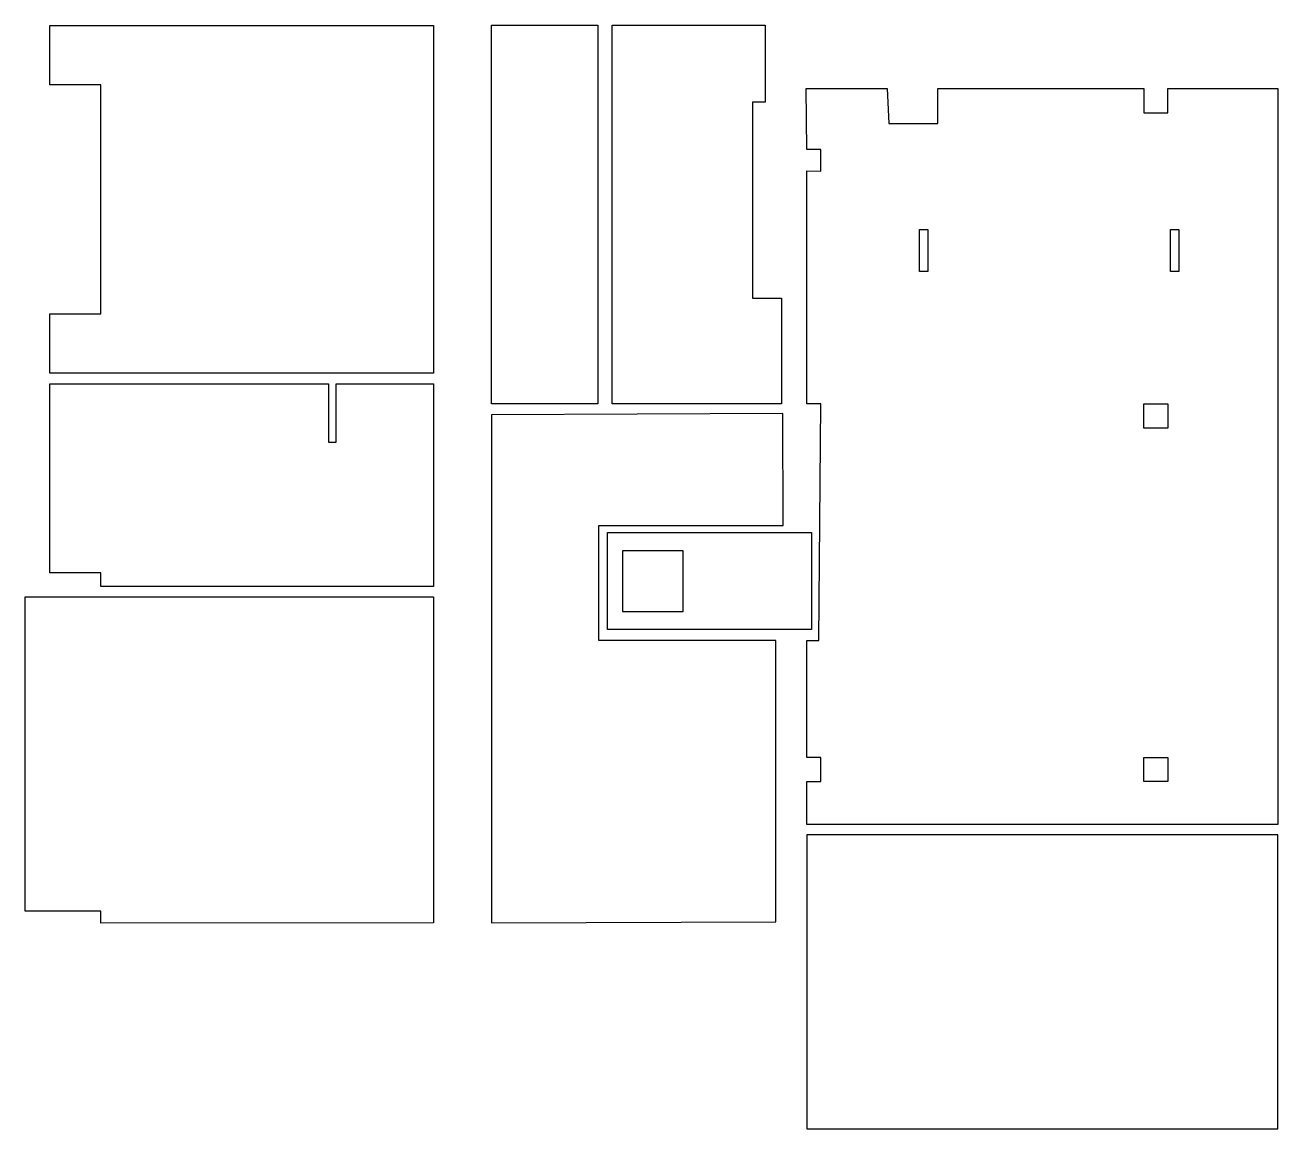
# Model space of a CAD drawing. Header units: millimetres. Extents: x 874 to 13255, y 560 to 11471.
import ezdxf

# ---------------------------------------------------------------- set-up
doc = ezdxf.new("R2010")
doc.units = ezdxf.units.MM
doc.layers.add('AREE LEONARDO', color=7, linetype='Continuous')

msp = doc.modelspace()

# ---------------------------------------------------------------- linework, layer by layer
at = {"layer": 'AREE LEONARDO', "color": 5}
for points in [[(1118, 11466), (4909, 11466), (4909, 8031), (1118, 8031), (1118, 8616), (1624, 8616), (1624, 10881), (1118, 10881)], [(8592, 10843), (9393, 10843), (9409, 10499), (9893, 10499), (9893, 10843), (11931, 10843), (11931, 10602), (12168, 10602), (12168, 10843), (13255, 10843), (13255, 3570), (8599, 3570), (8599, 3994), (8737, 3994), (8737, 4232), (8599, 4232), (8599, 5388), (8718, 5388), (8737, 7726), (8599, 7726), (8599, 10031), (8737, 10028), (8737, 10240), (8599, 10240)], [(1118, 7925), (3874, 7925), (3874, 7349), (3949, 7349), (3949, 7925), (4909, 7925), (4912, 5921), (1624, 5921), (1624, 6056), (1118, 6056)], [(8294, 2608), (8294, 5388), (6543, 5388), (6543, 6526), (7242, 6526), (8364, 6526), (8362, 7631), (5483, 7620), (5483, 2598)], [(874, 5818), (4909, 5818), (4912, 2598), (1624, 2595), (1624, 2712), (874, 2712)], [(13255, 3467), (8599, 3467), (8599, 560), (13255, 560)]]:
    msp.add_lwpolyline(points, close=True, dxfattribs=at)
at = {"layer": 'AREE LEONARDO', "color": 3}
for points in [[(5483, 7726), (5483, 11469), (6533, 11471), (6533, 7726)], [(6675, 11471), (8188, 11471), (8188, 10708), (8064, 10708), (8064, 8771), (8349, 8771), (8349, 7726), (6675, 7726)]]:
    msp.add_lwpolyline(points, close=True, dxfattribs=at)
at = {"layer": 'AREE LEONARDO', "color": 2}
for points in [[(9714, 9449), (9794, 9449), (9794, 9035), (9714, 9035)], [(9714, 9449), (9794, 9449), (9794, 9035), (9714, 9035)], [(12194, 9449), (12274, 9449), (12274, 9035), (12194, 9035)], [(12194, 9449), (12274, 9449), (12274, 9035), (12194, 9035)], [(11931, 7726), (12168, 7726), (12168, 7486), (11931, 7486)], [(11931, 4232), (12168, 4232), (12168, 3994), (11931, 3994)]]:
    msp.add_lwpolyline(points, close=True, dxfattribs=at)
at = {"layer": 'AREE LEONARDO', "color": 6}
msp.add_lwpolyline([(6629, 6454), (8646, 6454), (8646, 5497), (6629, 5497)], close=True, dxfattribs=at)
at = {"layer": 'AREE LEONARDO', "color": 1}
msp.add_lwpolyline([(6779, 5675), (7379, 5675), (7379, 6275), (6779, 6275)], close=True, dxfattribs=at)

doc.saveas('drawing.dxf')
